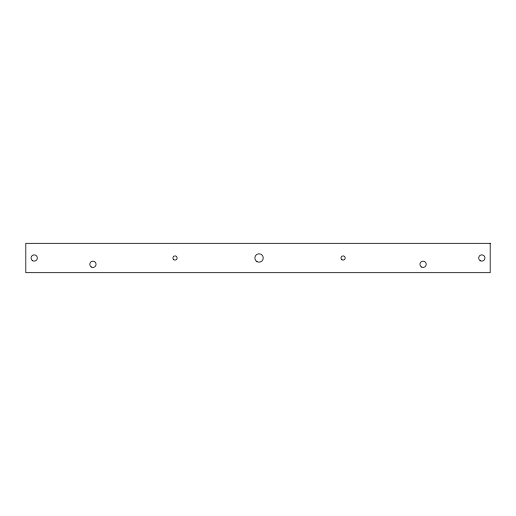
<?xml version="1.0" encoding="UTF-8"?>
<svg xmlns="http://www.w3.org/2000/svg" width="516" height="516" viewBox="0 0 516 516"><rect width="100%" height="100%" fill="white"/><g stroke="black" fill="none" stroke-linecap="round" stroke-linejoin="round"><path stroke-width="0.77" d="M490.2 243.32L25.8 243.32L25.8 272.68L490.2 272.68L490.2 243.32M256.955 261.631A4.192 4.192 0 0 0 263.244 258A4.192 4.192 0 0 0 256.955 254.369A4.192 4.192 0 0 0 256.955 261.631M341.966 259.767A2.096 2.096 0 0 0 345.191 258.09A2.096 2.096 0 0 0 342.127 256.136A2.096 2.096 0 0 0 341.966 259.767M173.802 259.716A2.096 2.096 0 0 0 177.098 258.187A2.096 2.096 0 0 0 174.124 256.097A2.096 2.096 0 0 0 173.802 259.716M32.618 260.722A3.148 3.148 0 0 0 37.339 258A3.148 3.148 0 0 0 32.618 255.278A3.148 3.148 0 0 0 32.618 260.722M480.235 260.722A3.148 3.148 0 0 0 484.956 258A3.148 3.148 0 0 0 480.235 255.278A3.148 3.148 0 0 0 480.235 260.722M91.351 267.017A3.148 3.148 0 0 0 96.066 264.295A3.148 3.148 0 0 0 91.351 261.567A3.148 3.148 0 0 0 91.351 267.017M421.507 267.017A3.148 3.148 0 0 0 426.222 264.295A3.148 3.148 0 0 0 421.507 261.567A3.148 3.148 0 0 0 421.507 267.017"/></g></svg>
